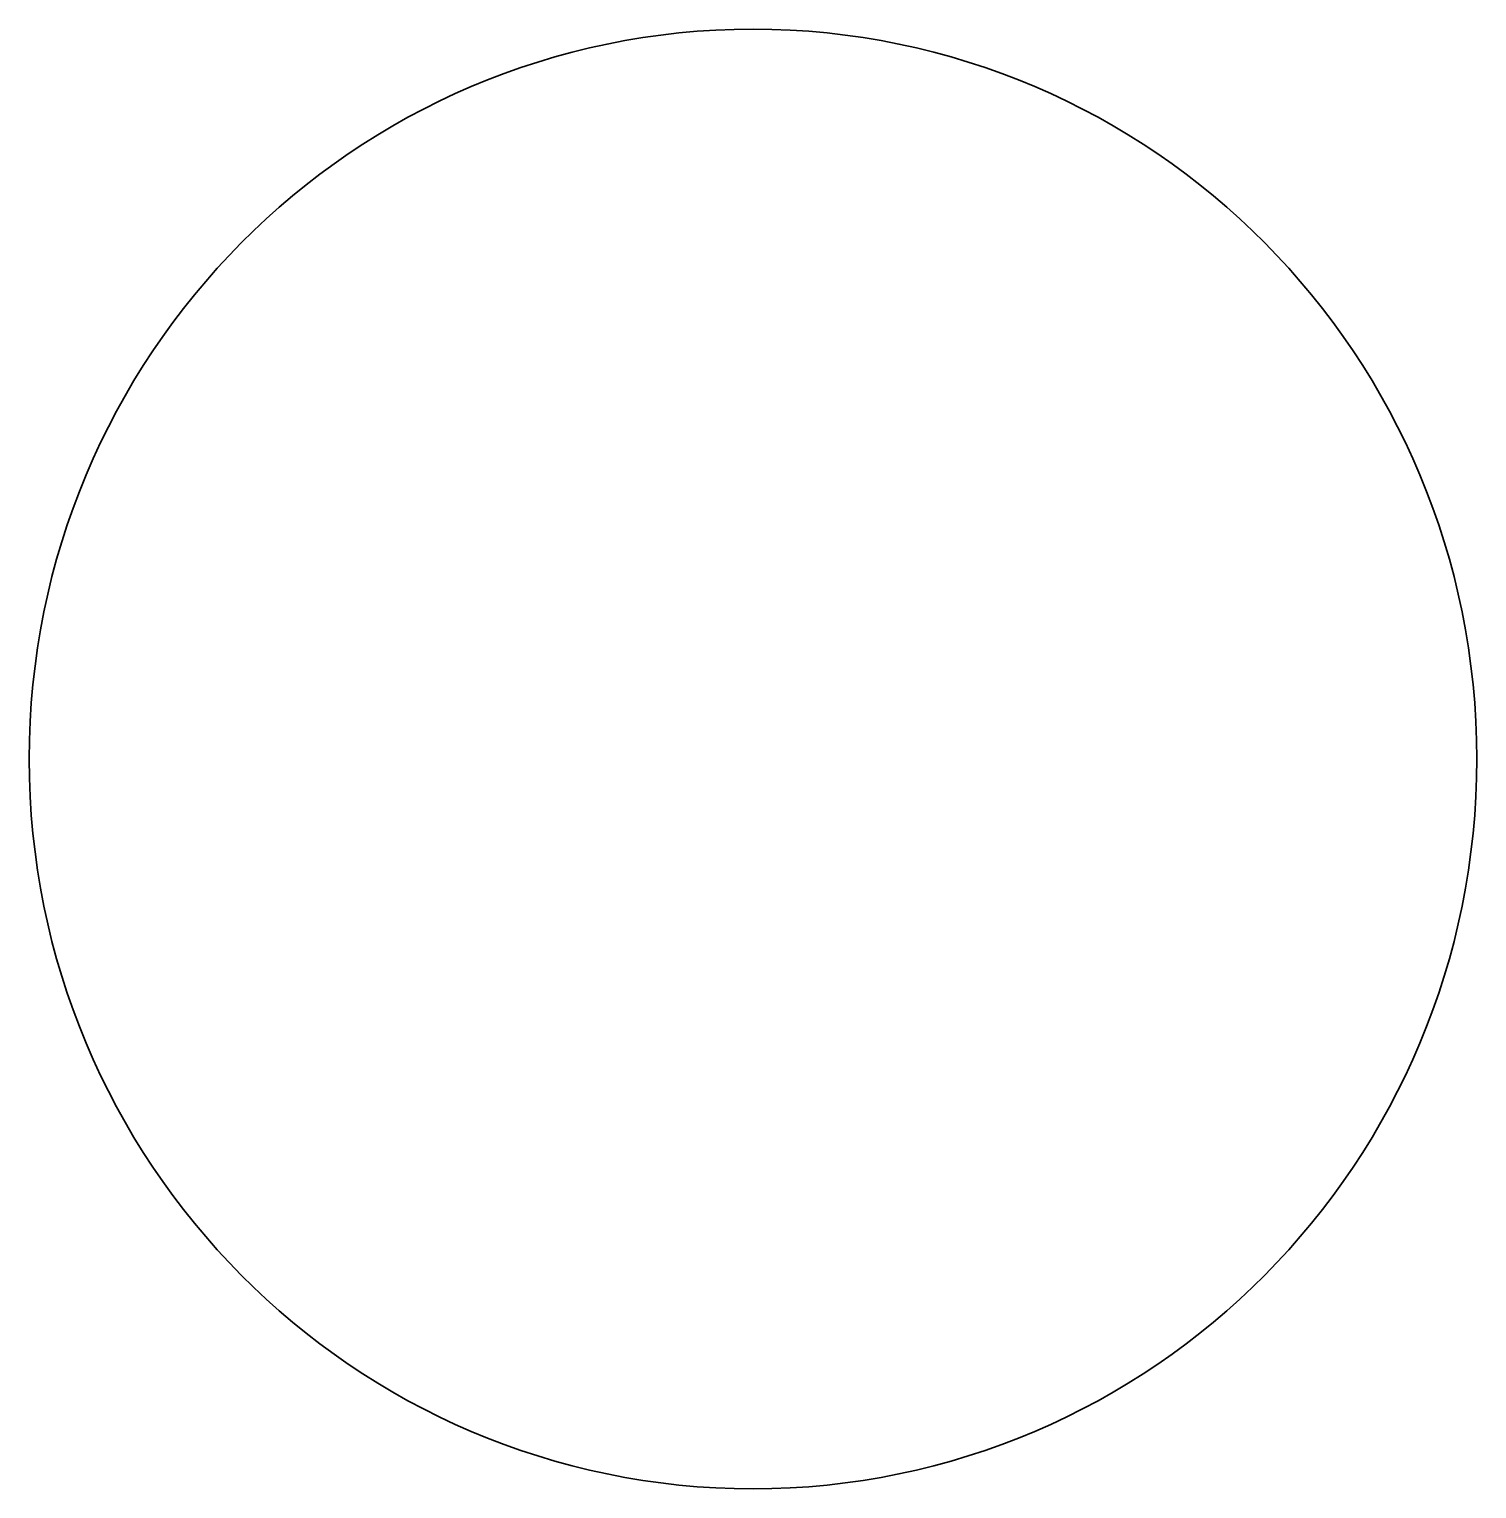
# Model space of a CAD drawing. Header units: inches. Extents: x 0.51 to 3.49, y -3.5 to -0.5.
import ezdxf

# ---------------------------------------------------------------- set-up
doc = ezdxf.new("R2010")
doc.units = ezdxf.units.IN
doc.header["$MEASUREMENT"] = 0
doc.layers.add('Layer 1', color=7, linetype='Continuous')

msp = doc.modelspace()

# ---------------------------------------------------------------- linework, layer by layer
at = {"layer": 'Layer 1', "color": 179, "lineweight": 35, "true_color": 0x231f20}
msp.add_open_spline([(3.4873, -2), (3.4873, -2.8284), (2.8214, -3.5), (2, -3.5), (1.1786, -3.5), (0.5127, -2.8284), (0.5127, -2), (0.5127, -1.1716), (1.1786, -0.5), (2, -0.5), (2.8214, -0.5), (3.4873, -1.1716), (3.4873, -2)], degree=3, knots=[0, 0, 0, 0, 1, 1, 1, 2, 2, 2, 3, 3, 3, 4, 4, 4, 4], dxfattribs=at)

doc.saveas('drawing.dxf')
